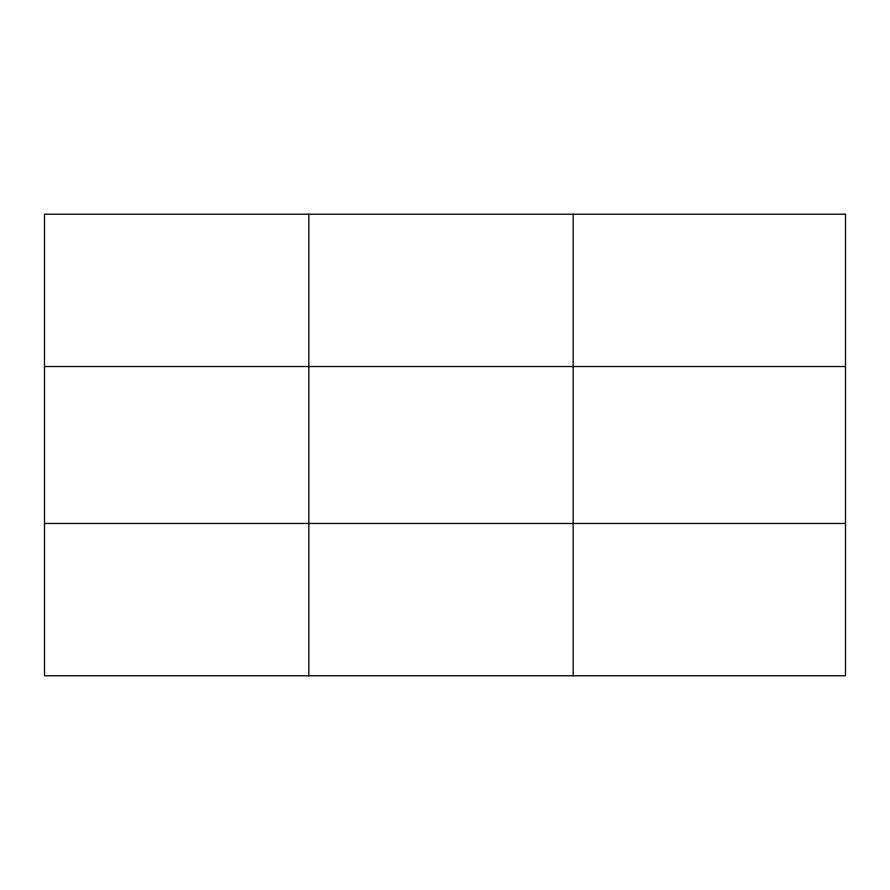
<?xml version="1.0" encoding="UTF-8"?>
<svg xmlns="http://www.w3.org/2000/svg" width="890" height="890" viewBox="0 0 890 890"><rect width="100%" height="100%" fill="white"/><g stroke="black" fill="none" stroke-linecap="round" stroke-linejoin="round"><path stroke-width="1.33" d="M308.83 675.777L308.83 214.223M573.16 675.777L573.16 214.223M44.5 366.535L845.5 366.535M44.5 523.465L845.5 523.465M845.5 214.223L845.5 675.777L44.5 675.777L44.5 214.223L845.5 214.223"/></g></svg>
